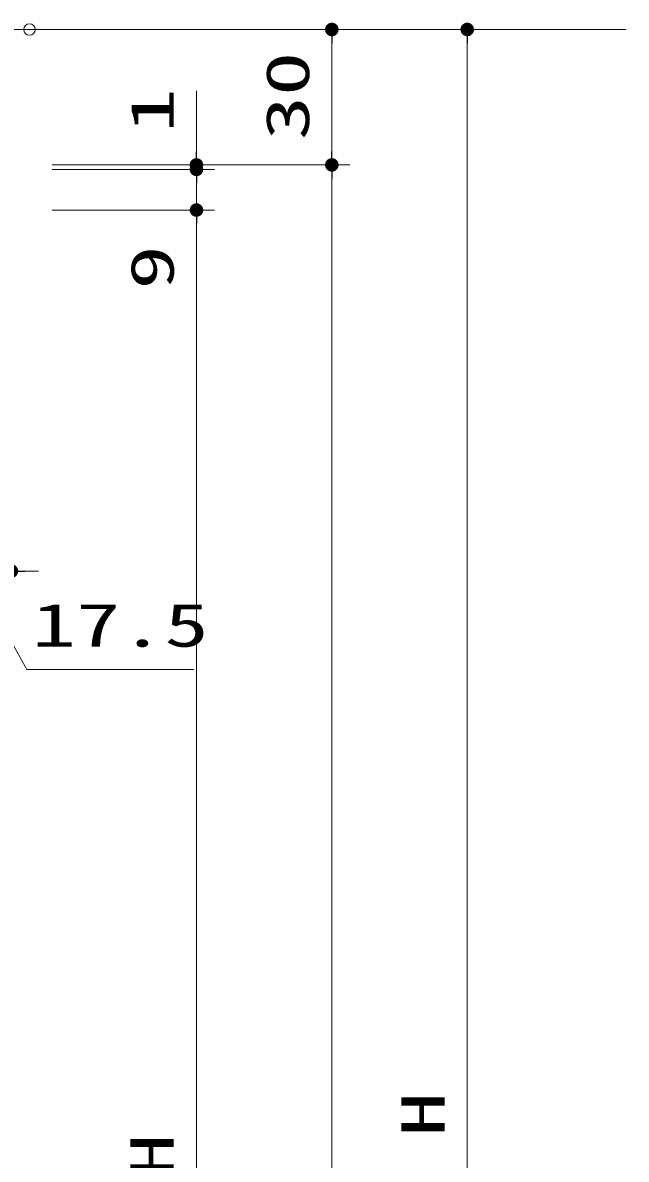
# Model space of a CAD drawing. Units: millimetres, scale not verified. Extents: x -1306 to 1306, y -607 to 607.
# Drawn here: x -362.6 to -228.8, y 208.1 to 459.9 of the extents above; entities that cross this region are included whole.
import ezdxf
from ezdxf.enums import TextEntityAlignment as Align

# ---------------------------------------------------------------- set-up
doc = ezdxf.new("R2010")
doc.units = ezdxf.units.MM
doc.header["$LTSCALE"] = 5
doc.header["$PDMODE"] = 32
doc.header["$PDSIZE"] = 2.5
for name, color, linetype, lineweight in [('0-1_線(黄)', 2, 'Continuous', 15), ('1-1_寸法線', 3, 'Continuous', 13), ('1-4_DEFPOINTS', 7, 'Continuous', 5), ('1-5_0', 3, 'Continuous', 25)]:
    doc.layers.add(name, color=color, linetype=linetype, lineweight=lineweight)
doc.styles.add('ＭＳ ゴシック', font='')
doc.styles.get('ＭＳ ゴシック').set_extended_font_data('MS Gothic')

# ---------------------------------------------------------------- blocks, each defined once
blk = doc.blocks.new('_DOT')
at = {"layer": '1-5_0'}
blk.add_line((-2.5, 0), (-5, 0), dxfattribs=at)
for points in [[(0, 0), (-2.5, 0), (-2.48, 0.313)], [(0, 0), (-2.48, -0.313), (-2.5, 0)], [(0, 0), (-2.48, 0.313), (-2.421, 0.622)], [(0, 0), (-2.421, -0.622), (-2.48, -0.313)], [(0, 0), (-2.421, 0.622), (-2.324, 0.92)], [(0, 0), (-2.324, -0.92), (-2.421, -0.622)], [(0, 0), (-2.324, 0.92), (-2.191, 1.204)], [(0, 0), (-2.191, -1.204), (-2.324, -0.92)], [(0, 0), (-2.191, 1.204), (-2.023, 1.469)], [(0, 0), (-2.023, -1.469), (-2.191, -1.204)], [(0, 0), (-2.023, 1.469), (-1.822, 1.711)], [(0, 0), (-1.822, -1.711), (-2.023, -1.469)], [(0, 0), (-1.822, 1.711), (-1.594, 1.926)], [(0, 0), (-1.594, -1.926), (-1.822, -1.711)], [(0, 0), (-1.594, 1.926), (-1.34, 2.111)], [(0, 0), (-1.34, -2.111), (-1.594, -1.926)], [(0, 0), (-1.34, 2.111), (-1.064, 2.262)], [(0, 0), (-1.064, -2.262), (-1.34, -2.111)], [(0, 0), (-1.064, 2.262), (-0.773, 2.378)], [(0, 0), (-0.773, -2.378), (-1.064, -2.262)], [(0, 0), (-0.773, 2.378), (-0.468, 2.456)], [(0, 0), (-0.468, -2.456), (-0.773, -2.378)], [(0, 0), (-0.468, 2.456), (-0.157, 2.495)], [(0, 0), (-0.157, -2.495), (-0.468, -2.456)], [(0, 0), (-0.157, 2.495), (0.157, 2.495)], [(0, 0), (0.157, -2.495), (-0.157, -2.495)], [(0, 0), (0.157, 2.495), (0.468, 2.456)], [(0, 0), (0.468, 2.456), (0.773, 2.378)], [(0, 0), (0.773, 2.378), (1.064, 2.262)], [(0, 0), (1.064, 2.262), (1.34, 2.111)], [(0, 0), (1.34, 2.111), (1.594, 1.926)], [(0, 0), (1.594, 1.926), (1.822, 1.711)], [(0, 0), (1.822, 1.711), (2.023, 1.469)], [(0, 0), (2.023, 1.469), (2.191, 1.204)], [(0, 0), (2.191, 1.204), (2.324, 0.92)], [(0, 0), (2.324, 0.92), (2.421, 0.622)], [(0, 0), (2.421, 0.622), (2.48, 0.313)], [(0, 0), (2.48, 0.313), (2.5, 0)], [(0, 0), (0.468, -2.456), (0.157, -2.495)], [(0, 0), (0.773, -2.378), (0.468, -2.456)], [(0, 0), (1.064, -2.262), (0.773, -2.378)], [(0, 0), (1.34, -2.111), (1.064, -2.262)], [(0, 0), (1.594, -1.926), (1.34, -2.111)], [(0, 0), (1.822, -1.711), (1.594, -1.926)], [(0, 0), (2.023, -1.469), (1.822, -1.711)], [(0, 0), (2.191, -1.204), (2.023, -1.469)], [(0, 0), (2.324, -0.92), (2.191, -1.204)], [(0, 0), (2.421, -0.622), (2.324, -0.92)], [(0, 0), (2.48, -0.313), (2.421, -0.622)], [(0, 0), (2.5, 0), (2.48, -0.313)]]:
    blk.add_solid(points, dxfattribs=at)

msp = doc.modelspace()

# ---------------------------------------------------------------- linework, layer by layer
at = {"layer": '0-1_線(黄)'}
msp.add_line((-1238.325, 458.448), (-228.827, 458.448), dxfattribs=at)
at = {"layer": '1-1_寸法線'}
for p, q in [((-357.073, 458.448), (-290.073, 458.448)), ((-353.073, 458.448), (-260.073, 458.448)), ((-294.073, 455.448), (-294.073, 431.448)), ((-264.073, -18.552), (-264.073, 455.448)), ((-324.073, 431.448), (-324.073, 444.829)), ((-324.073, 430.448), (-324.073, 433.448)), ((-356.073, 428.448), (-290.073, 428.448)), ((-356.073, 428.448), (-320.073, 428.448)), ((-356.073, 428.448), (-290.073, 428.448)), ((-324.073, 427.448), (-324.073, 428.448)), ((-356.073, 427.448), (-320.073, 427.448)), ((-356.073, 427.448), (-320.073, 427.448)), ((-324.073, 427.448), (-324.073, 418.448)), ((-324.073, 424.448), (-324.073, 421.448)), ((-294.073, 425.448), (-294.073, -18.552)), ((-356.073, 418.448), (-320.073, 418.448)), ((-356.073, 418.448), (-320.073, 418.448)), ((-324.073, 415.448), (-324.073, 398.257)), ((-324.073, 415.448), (-324.073, -6.552)), ((-362.073, 338.448), (-359.073, 338.448))]:
    msp.add_line(p, q, dxfattribs=at)
msp.add_lwpolyline([(-373.823, 338.448), (-361.697, 316.68), (-324.65, 316.68)], dxfattribs=at)
at = {"layer": '1-4_DEFPOINTS'}
for p in [(-361.073, 458.448), (-264.073, 458.448), (-324.073, 427.448), (-294.073, 428.448), (-324.073, 418.448)]:
    msp.add_point(p, dxfattribs=at)

# ---------------------------------------------------------------- block references
at = {"layer": '1-1_寸法線', "xscale": 0.6, "yscale": 0.6}
for p, rotation in [((-294.073, 458.448), 90), ((-264.073, 458.448), 90), ((-324.073, 428.448), 270), ((-294.073, 428.448), 270), ((-324.073, 427.448), 270), ((-324.073, 427.448), 90), ((-294.073, 428.448), 90), ((-324.073, 418.448), 90), ((-324.073, 418.448), 90), ((-365.073, 338.448), 180)]:
    msp.add_blockref('_DOT', p, dxfattribs=dict(at, rotation=rotation))

# ---------------------------------------------------------------- texts
at = {"layer": '1-1_寸法線', "style": 'ＭＳ ゴシック', "width": 1.5}
for s, p in [('30', (-296.223, 433.924)), ('1', (-326.223, 435.591)), ('9', (-326.223, 400.829)), ('H', (-266.223, 213.21)), ('DH', (-326.223, 194.21))]:
    msp.add_text(s, height=9.604, rotation=90, dxfattribs=at).set_placement(p, align=Align.BOTTOM_LEFT)
msp.add_text('17.5', height=9.604, dxfattribs=at).set_placement((-360.555, 318.829), align=Align.BOTTOM_LEFT)

doc.saveas('drawing.dxf')
